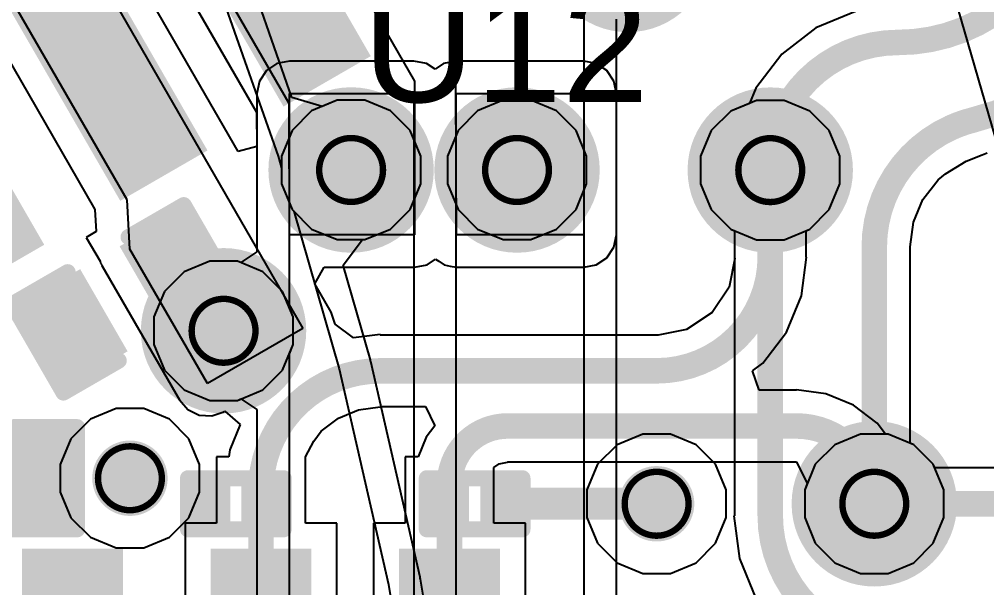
# Model space of a CAD drawing. Header units: inches. Extents: x -30 to 282, y -86 to 78.
# Drawn here: x 37.93 to 45.62, y -39.16 to -34.64 of the extents above; entities that cross this region are included whole.
import ezdxf

# ---------------------------------------------------------------- set-up
doc = ezdxf.new("R2010")
doc.units = ezdxf.units.IN
for name, color, linetype in [('Board Outline', 216, 'Continuous'), ('Bottom Layer', 5, 'Continuous'), ('Bottom Overlay', 54, 'Continuous'), ('Bottom Paste', 16, 'Continuous'), ('Bottom Solder', 6, 'Continuous'), ('Drill Drawing', 1, 'Continuous'), ('GND 01', 76, 'Continuous'), ('GND 02', 16, 'Continuous'), ('PWR', 156, 'Continuous'), ('SIG 01', 90, 'Continuous'), ('Top Layer', 1, 'Continuous'), ('Top Overlay', 2, 'Continuous'), ('Via Holes', 16, 'Continuous')]:
    doc.layers.add(name, color=color, linetype=linetype)
doc.styles.add('Arial', font='', dxfattribs={"height": 0.2})
doc.styles.get('Arial').set_extended_font_data('Arial')

# ---------------------------------------------------------------- blocks, each defined once
blk = doc.blocks.new('B6B_ZR_SM4_TF_LF__SN__B_33')
at = {"layer": 'Bottom Layer'}
for points in [[(0.4000627, 3.274948999999999), (1.1000613, 3.274948999999999), (1.1000613, -0.725043), (0.4000627, -0.725043)], [(1.8999327, 3.274948999999999), (2.5999313, 3.274948999999999), (2.5999313, -0.725043), (1.8999327, -0.725043)], [(3.400056699999999, 3.274948999999999), (4.100055299999999, 3.274948999999999), (4.100055299999999, -0.725043), (3.400056699999999, -0.725043)]]:
    blk.add_hatch(color=5, dxfattribs=at).paths.add_polyline_path(points)
at = {"layer": 'Bottom Paste'}
for points in [[(0.4000627, 3.274948999999999), (1.1000613, 3.274948999999999), (1.1000613, -0.725043), (0.4000627, -0.725043)], [(1.8999327, 3.274948999999999), (2.5999313, 3.274948999999999), (2.5999313, -0.725043), (1.8999327, -0.725043)], [(3.400056699999999, 3.274948999999999), (4.100055299999999, 3.274948999999999), (4.100055299999999, -0.725043), (3.400056699999999, -0.725043)]]:
    blk.add_hatch(color=16, dxfattribs=at).paths.add_polyline_path(points)
at = {"layer": 'Bottom Solder'}
for points in [[(0.3492627, 3.325749), (1.1508613, 3.325749), (1.1508613, -0.775843), (0.3492627, -0.775843)], [(1.8491327, 3.325749), (2.6507313, 3.325749), (2.6507313, -0.775843), (1.8491327, -0.775843)], [(3.3492567, 3.325749), (4.1508553, 3.325749), (4.1508553, -0.775843), (3.3492567, -0.775843)]]:
    blk.add_hatch(color=6, dxfattribs=at).paths.add_polyline_path(points)
blk = doc.blocks.new('B6B_ZR_SM4_TF_LF__SN__B_36')
at = {"layer": 'Bottom Layer'}
for points in [[(-2.5999313, 3.27494646), (-1.8999327, 3.27494646), (-1.8999327, -0.72504554), (-2.5999313, -0.72504554)], [(-1.1000613, 3.27494646), (-0.4000627, 3.27494646), (-0.4000627, -0.72504554), (-1.1000613, -0.72504554)], [(0.4000627, 3.274948999999999), (1.1000613, 3.274948999999999), (1.1000613, -0.725043), (0.4000627, -0.725043)]]:
    blk.add_hatch(color=5, dxfattribs=at).paths.add_polyline_path(points)
at = {"layer": 'Bottom Paste'}
for points in [[(-2.5999313, 3.27494646), (-1.8999327, 3.27494646), (-1.8999327, -0.72504554), (-2.5999313, -0.72504554)], [(-1.1000613, 3.27494646), (-0.4000627, 3.27494646), (-0.4000627, -0.72504554), (-1.1000613, -0.72504554)], [(0.4000627, 3.274948999999999), (1.1000613, 3.274948999999999), (1.1000613, -0.725043), (0.4000627, -0.725043)]]:
    blk.add_hatch(color=16, dxfattribs=at).paths.add_polyline_path(points)
at = {"layer": 'Bottom Solder'}
for points in [[(-2.6507313, 3.32574646), (-1.8491327, 3.32574646), (-1.8491327, -0.77584554), (-2.6507313, -0.77584554)], [(-1.1508613, 3.32574646), (-0.3492627, 3.32574646), (-0.3492627, -0.77584554), (-1.1508613, -0.77584554)], [(0.3492627, 3.325749), (1.1508613, 3.325749), (1.1508613, -0.775843), (0.3492627, -0.775843)]]:
    blk.add_hatch(color=6, dxfattribs=at).paths.add_polyline_path(points)
blk = doc.blocks.new('DSN0603_2_B_66')
at = {"layer": 'Bottom Layer'}
for points in [[(-0.29999686, 0.11999976), (-0.09999726, 0.11999976), (-0.09999726, -0.11999976), (-0.29999686, -0.11999976)], [(0.09999726, 0.11999976), (0.29999686, 0.11999976), (0.29999686, -0.11999976), (0.09999726, -0.11999976)]]:
    blk.add_hatch(color=5, dxfattribs=at).paths.add_polyline_path(points)
at = {"layer": 'Bottom Paste'}
for points in [[(-0.29999686, 0.11999976), (-0.09999726, 0.11999976), (-0.09999726, -0.11999976), (-0.29999686, -0.11999976)], [(0.09999726, 0.11999976), (0.29999686, 0.11999976), (0.29999686, -0.11999976), (0.09999726, -0.11999976)]]:
    blk.add_hatch(color=16, dxfattribs=at).paths.add_polyline_path(points)
at = {"layer": 'Bottom Solder'}
for points in [[(-0.35499802, 0.17500092), (-0.0449961, 0.17500092), (-0.0449961, -0.17500092), (-0.35499802, -0.17500092)], [(0.0449961, 0.17500092), (0.35499802, 0.17500092), (0.35499802, -0.17500092), (0.0449961, -0.17500092)]]:
    blk.add_hatch(color=6, dxfattribs=at).paths.add_polyline_path(points)
at = {"layer": 'Bottom Overlay', "const_width": 0.127}
for points in [[(-0.38099746, 0.2032), (-0.3809999999999999, -0.2032)], [(0.3809999999999999, 0.2032), (-0.38099746, 0.2032)], [(0.3809999999999999, 0.2032), (0.38099746, -0.2032)], [(0.38099746, -0.2032), (-0.3809999999999999, -0.2032)]]:
    blk.add_lwpolyline(points, dxfattribs=at)
at = {"layer": 'Bottom Overlay', "const_width": 0.0635}
for points in [[(-0.41274746, 0.2032, 1), (-0.34924746, 0.2032, 1)], [(-0.41274746, 0.2032, 1), (-0.34924746, 0.2032, 1)], [(0.34925, 0.2032, 1), (0.41275, 0.2032, 1)], [(0.34925, 0.2032, 1), (0.41275, 0.2032, 1)], [(-0.41275, -0.2032, 1), (-0.34925, -0.2032, 1)], [(-0.41275, -0.2032, 1), (-0.34925, -0.2032, 1)], [(0.34924746, -0.2032, 1), (0.41274746, -0.2032, 1)], [(0.34924746, -0.2032, 1), (0.41274746, -0.2032, 1)]]:
    blk.add_lwpolyline(points, format="xyb", close=True, dxfattribs=at)
blk = doc.blocks.new('DSN0603_2_B_67')
at = {"layer": 'Bottom Layer'}
for points in [[(-0.29999686, 0.11999976), (-0.09999726, 0.11999976), (-0.09999726, -0.11999976), (-0.29999686, -0.11999976)], [(0.09999726, 0.11999976), (0.29999686, 0.11999976), (0.29999686, -0.11999976), (0.09999726, -0.11999976)]]:
    blk.add_hatch(color=5, dxfattribs=at).paths.add_polyline_path(points)
at = {"layer": 'Bottom Paste'}
for points in [[(-0.29999686, 0.11999976), (-0.09999726, 0.11999976), (-0.09999726, -0.11999976), (-0.29999686, -0.11999976)], [(0.09999726, 0.11999976), (0.29999686, 0.11999976), (0.29999686, -0.11999976), (0.09999726, -0.11999976)]]:
    blk.add_hatch(color=16, dxfattribs=at).paths.add_polyline_path(points)
at = {"layer": 'Bottom Solder'}
for points in [[(-0.35499802, 0.17500092), (-0.0449961, 0.17500092), (-0.0449961, -0.17500092), (-0.35499802, -0.17500092)], [(0.0449961, 0.17500092), (0.35499802, 0.17500092), (0.35499802, -0.17500092), (0.0449961, -0.17500092)]]:
    blk.add_hatch(color=6, dxfattribs=at).paths.add_polyline_path(points)
at = {"layer": 'Bottom Overlay', "const_width": 0.127}
for points in [[(-0.3809999999999999, 0.20320254), (0.3809999999999999, 0.2032)], [(-0.3809999999999999, -0.2032), (-0.3809999999999999, 0.20320254)], [(0.3809999999999999, -0.20320254), (0.3809999999999999, 0.2032)], [(-0.3809999999999999, -0.2032), (0.3809999999999999, -0.20320254)]]:
    blk.add_lwpolyline(points, dxfattribs=at)
at = {"layer": 'Bottom Overlay', "const_width": 0.0635}
for points in [[(-0.41275, 0.20320254, 1), (-0.34925, 0.20320254, 1)], [(-0.41275, 0.20320254, 1), (-0.34925, 0.20320254, 1)], [(0.34925, 0.2032, 1), (0.41275, 0.2032, 1)], [(0.34925, 0.2032, 1), (0.41275, 0.2032, 1)], [(-0.41275, -0.2032, 1), (-0.34925, -0.2032, 1)], [(-0.41275, -0.2032, 1), (-0.34925, -0.2032, 1)], [(0.34925, -0.20320254, 1), (0.41275, -0.20320254, 1)], [(0.34925, -0.20320254, 1), (0.41275, -0.20320254, 1)]]:
    blk.add_lwpolyline(points, format="xyb", close=True, dxfattribs=at)
blk = doc.blocks.new('C___0402_B_131')
at = {"layer": 'Bottom Layer'}
for points in [[(-0.2412999999999994, 0.3174999999999996), (-0.2413000000000006, -0.3175000000000004), (-0.6985000000000006, -0.3174999999999996), (-0.6984999999999993, 0.3175000000000004)], [(0.6985000000000006, 0.3174999999999996), (0.6984999999999993, -0.3175000000000004), (0.2412999999999994, -0.3174999999999996), (0.2413000000000006, 0.3175000000000004)]]:
    blk.add_hatch(color=5, dxfattribs=at).paths.add_polyline_path(points)
at = {"layer": 'Bottom Paste'}
for points in [[(-0.2412999999999994, 0.3174999999999996), (-0.2413000000000006, -0.3175000000000004), (-0.6985000000000006, -0.3174999999999996), (-0.6984999999999993, 0.3175000000000004)], [(0.6985000000000006, 0.3174999999999996), (0.6984999999999993, -0.3175000000000004), (0.2412999999999994, -0.3174999999999996), (0.2413000000000006, 0.3175000000000004)]]:
    blk.add_hatch(color=16, dxfattribs=at).paths.add_polyline_path(points)
at = {"layer": 'Bottom Solder'}
for points in [[(-0.1813001199999993, 0.3774998799999994), (-0.1813001200000007, -0.3774998800000006), (-0.7584998800000007, -0.3774998799999994), (-0.7584998799999992, 0.3774998800000006)], [(0.7584998800000007, 0.3774998799999994), (0.7584998799999992, -0.3774998800000006), (0.1813001199999993, -0.3774998799999994), (0.1813001200000007, 0.3774998800000006)]]:
    blk.add_hatch(color=6, dxfattribs=at).paths.add_polyline_path(points)
at = {"layer": 'Bottom Overlay', "const_width": 0.127}
for points in [[(-0.2794, 0.40639746), (-0.7874, 0.40640254)], [(-0.7874, 0.40640254), (-0.7874, -0.4064)], [(0.7874, 0.4064), (0.2794, 0.40639746)], [(0.7874, 0.4064), (0.7874, -0.40640254)], [(-0.2794, -0.40639746), (-0.7874, -0.4064)], [(0.7874, -0.40640254), (0.2794, -0.40639746)]]:
    blk.add_lwpolyline(points, dxfattribs=at)
at = {"layer": 'Bottom Overlay', "const_width": 0.0635}
for points in [[(-0.8191499999999999, 0.40640254, 1), (-0.7556499999999999, 0.40640254, 1)], [(-0.8191499999999999, 0.40640254, 1), (-0.7556499999999999, 0.40640254, 1)], [(-0.31115, 0.40639746, 1), (-0.24765, 0.40639746, 1)], [(0.24765, 0.40639746, 1), (0.31115, 0.40639746, 1)], [(0.7556499999999999, 0.4064, 1), (0.8191499999999999, 0.4064, 1)], [(0.7556499999999999, 0.4064, 1), (0.8191499999999999, 0.4064, 1)], [(-0.8191499999999999, -0.4064, 1), (-0.7556499999999999, -0.4064, 1)], [(-0.8191499999999999, -0.4064, 1), (-0.7556499999999999, -0.4064, 1)], [(-0.31115, -0.40639746, 1), (-0.24765, -0.40639746, 1)], [(0.24765, -0.40639746, 1), (0.31115, -0.40639746, 1)], [(0.7556499999999999, -0.40640254, 1), (0.8191499999999999, -0.40640254, 1)], [(0.7556499999999999, -0.40640254, 1), (0.8191499999999999, -0.40640254, 1)]]:
    blk.add_lwpolyline(points, format="xyb", close=True, dxfattribs=at)
blk = doc.blocks.new('C___0402_B_134')
at = {"layer": 'Bottom Layer'}
for points in [[(-0.2412999999999999, 0.3175025399999999), (-0.2413000000000001, -0.31749746), (-0.6985, -0.31749746), (-0.6985, 0.3175025400000001)], [(0.6985, 0.31749746), (0.6985, -0.3175025400000001), (0.2412999999999999, -0.3175025399999999), (0.2413000000000001, 0.31749746)]]:
    blk.add_hatch(color=5, dxfattribs=at).paths.add_polyline_path(points)
at = {"layer": 'Bottom Paste'}
for points in [[(-0.2412999999999999, 0.3175025399999999), (-0.2413000000000001, -0.31749746), (-0.6985, -0.31749746), (-0.6985, 0.3175025400000001)], [(0.6985, 0.31749746), (0.6985, -0.3175025400000001), (0.2412999999999999, -0.3175025399999999), (0.2413000000000001, 0.31749746)]]:
    blk.add_hatch(color=16, dxfattribs=at).paths.add_polyline_path(points)
at = {"layer": 'Bottom Solder'}
for points in [[(-0.1813001199999999, 0.3775024199999999), (-0.1813001200000001, -0.3774973400000001), (-0.7584998799999999, -0.3774973399999999), (-0.7584998799999999, 0.3775024200000001)], [(0.7584998799999999, 0.3774973399999999), (0.7584998799999999, -0.3775024200000001), (0.1813001199999999, -0.3775024199999999), (0.1813001200000001, 0.3774973400000001)]]:
    blk.add_hatch(color=6, dxfattribs=at).paths.add_polyline_path(points)
at = {"layer": 'Bottom Overlay', "const_width": 0.127}
for points in [[(-0.7874, 0.4064), (-0.78740254, -0.4064)], [(-0.7874, 0.4064), (-0.2794, 0.4064)], [(0.2794, 0.4064), (0.78740254, 0.4064)], [(0.78740254, 0.4064), (0.7874, -0.4064)], [(-0.78740254, -0.4064), (-0.2794, -0.4064)], [(0.2794, -0.4064), (0.7874, -0.4064)]]:
    blk.add_lwpolyline(points, dxfattribs=at)
at = {"layer": 'Bottom Overlay', "const_width": 0.0635}
for points in [[(-0.8191499999999999, 0.4064, 1), (-0.7556499999999999, 0.4064, 1)], [(-0.8191499999999999, 0.4064, 1), (-0.7556499999999999, 0.4064, 1)], [(-0.31115, 0.4064, 1), (-0.24765, 0.4064, 1)], [(0.24765, 0.4064, 1), (0.31115, 0.4064, 1)], [(0.75565254, 0.4064, 1), (0.8191525399999998, 0.4064, 1)], [(0.75565254, 0.4064, 1), (0.8191525399999998, 0.4064, 1)], [(-0.8191525399999998, -0.4064, 1), (-0.75565254, -0.4064, 1)], [(-0.8191525399999998, -0.4064, 1), (-0.75565254, -0.4064, 1)], [(-0.31115, -0.4064, 1), (-0.24765, -0.4064, 1)], [(0.24765, -0.4064, 1), (0.31115, -0.4064, 1)], [(0.7556499999999999, -0.4064, 1), (0.8191499999999999, -0.4064, 1)], [(0.7556499999999999, -0.4064, 1), (0.8191499999999999, -0.4064, 1)]]:
    blk.add_lwpolyline(points, format="xyb", close=True, dxfattribs=at)

msp = doc.modelspace()

# ---------------------------------------------------------------- hatches: boundary and pattern name
at = {"layer": 'Bottom Layer'}
h = msp.add_hatch(color=5, dxfattribs=at)
edge = h.paths.add_edge_path()
edge.add_arc((40.56790718, -35.8335326), 0.2999994, 0, 360)
h = msp.add_hatch(color=5, dxfattribs=at)
edge = h.paths.add_edge_path()
edge.add_arc((41.8882195, -35.8335326), 0.2999994, 0, 360)
h = msp.add_hatch(color=5, dxfattribs=at)
edge = h.paths.add_edge_path()
edge.add_arc((43.9030237, -35.83457908), 0.2999994, 0, 360)
h = msp.add_hatch(color=5, dxfattribs=at)
edge = h.paths.add_edge_path()
edge.add_arc((39.55306542, -37.11249372), 0.2999994, 0, 360)
h = msp.add_hatch(color=5, dxfattribs=at)
edge = h.paths.add_edge_path()
edge.add_arc((38.80810628, -38.285039), 0.2999994, 0, 360)
h = msp.add_hatch(color=5, dxfattribs=at)
edge = h.paths.add_edge_path()
edge.add_arc((42.99882179999999, -38.48824154), 0.2999994, 0, 360)
h = msp.add_hatch(color=5, dxfattribs=at)
edge = h.paths.add_edge_path()
edge.add_arc((44.73086812, -38.48824154), 0.2999994, 0, 360)
at = {"layer": 'GND 01'}
h = msp.add_hatch(color=76, dxfattribs=at)
edge = h.paths.add_edge_path()
edge.add_arc((42.77022179999999, -34.07942892), 0.6579997, 0, 360)
h = msp.add_hatch(color=76, dxfattribs=at)
edge = h.paths.add_edge_path()
edge.add_arc((40.56790718, -35.8335326), 0.6579997, 0, 360)
h = msp.add_hatch(color=76, dxfattribs=at)
edge = h.paths.add_edge_path()
edge.add_arc((41.8882195, -35.8335326), 0.6579997, 0, 360)
h = msp.add_hatch(color=76, dxfattribs=at)
edge = h.paths.add_edge_path()
edge.add_arc((43.9030237, -35.83457908), 0.6579997, 0, 360)
h = msp.add_hatch(color=76, dxfattribs=at)
edge = h.paths.add_edge_path()
edge.add_arc((39.55306542, -37.11249372), 0.6579997, 0, 360)
h = msp.add_hatch(color=76, dxfattribs=at)
edge = h.paths.add_edge_path()
edge.add_arc((44.73086812, -38.48824154), 0.6579997, 0, 360)
at = {"layer": 'GND 02'}
h = msp.add_hatch(color=16, dxfattribs=at)
edge = h.paths.add_edge_path()
edge.add_arc((42.77022179999999, -34.07942892), 0.6579997, 0, 360)
h = msp.add_hatch(color=16, dxfattribs=at)
edge = h.paths.add_edge_path()
edge.add_arc((40.56790718, -35.8335326), 0.6579997, 0, 360)
h = msp.add_hatch(color=16, dxfattribs=at)
edge = h.paths.add_edge_path()
edge.add_arc((41.8882195, -35.8335326), 0.6579997, 0, 360)
h = msp.add_hatch(color=16, dxfattribs=at)
edge = h.paths.add_edge_path()
edge.add_arc((43.9030237, -35.83457908), 0.6579997, 0, 360)
h = msp.add_hatch(color=16, dxfattribs=at)
edge = h.paths.add_edge_path()
edge.add_arc((39.55306542, -37.11249372), 0.6579997, 0, 360)
h = msp.add_hatch(color=16, dxfattribs=at)
edge = h.paths.add_edge_path()
edge.add_arc((44.73086812, -38.48824154), 0.6579997, 0, 360)
at = {"layer": 'PWR'}
h = msp.add_hatch(color=156, dxfattribs=at)
edge = h.paths.add_edge_path()
edge.add_arc((40.56790718, -35.8335326), 0.2999994, 0, 360)
h = msp.add_hatch(color=156, dxfattribs=at)
edge = h.paths.add_edge_path()
edge.add_arc((41.8882195, -35.8335326), 0.2999994, 0, 360)
h = msp.add_hatch(color=156, dxfattribs=at)
edge = h.paths.add_edge_path()
edge.add_arc((43.9030237, -35.83457908), 0.2999994, 0, 360)
h = msp.add_hatch(color=156, dxfattribs=at)
edge = h.paths.add_edge_path()
edge.add_arc((39.55306542, -37.11249372), 0.2999994, 0, 360)
h = msp.add_hatch(color=156, dxfattribs=at)
edge = h.paths.add_edge_path()
edge.add_arc((38.80810628, -38.285039), 0.2999994, 0, 360)
h = msp.add_hatch(color=156, dxfattribs=at)
edge = h.paths.add_edge_path()
edge.add_arc((42.99882179999999, -38.48824154), 0.2999994, 0, 360)
h = msp.add_hatch(color=156, dxfattribs=at)
edge = h.paths.add_edge_path()
edge.add_arc((44.73086812, -38.48824154), 0.2999994, 0, 360)
at = {"layer": 'SIG 01'}
h = msp.add_hatch(color=90, dxfattribs=at)
edge = h.paths.add_edge_path()
edge.add_arc((40.56790718, -35.8335326), 0.2999994, 0, 360)
h = msp.add_hatch(color=90, dxfattribs=at)
edge = h.paths.add_edge_path()
edge.add_arc((41.8882195, -35.8335326), 0.2999994, 0, 360)
h = msp.add_hatch(color=90, dxfattribs=at)
edge = h.paths.add_edge_path()
edge.add_arc((43.9030237, -35.83457908), 0.2999994, 0, 360)
h = msp.add_hatch(color=90, dxfattribs=at)
edge = h.paths.add_edge_path()
edge.add_arc((39.55306542, -37.11249372), 0.2999994, 0, 360)
h = msp.add_hatch(color=90, dxfattribs=at)
edge = h.paths.add_edge_path()
edge.add_arc((38.80810628, -38.285039), 0.2999994, 0, 360)
h = msp.add_hatch(color=90, dxfattribs=at)
edge = h.paths.add_edge_path()
edge.add_arc((42.99882179999999, -38.48824154), 0.2999994, 0, 360)
h = msp.add_hatch(color=90, dxfattribs=at)
edge = h.paths.add_edge_path()
edge.add_arc((44.73086812, -38.48824154), 0.2999994, 0, 360)
at = {"layer": 'Top Layer'}
h = msp.add_hatch(color=1, dxfattribs=at)
edge = h.paths.add_edge_path()
edge.add_arc((40.56790718, -35.8335326), 0.2999994, 0, 360)
h = msp.add_hatch(color=1, dxfattribs=at)
edge = h.paths.add_edge_path()
edge.add_arc((41.8882195, -35.8335326), 0.2999994, 0, 360)
h = msp.add_hatch(color=1, dxfattribs=at)
edge = h.paths.add_edge_path()
edge.add_arc((43.9030237, -35.83457908), 0.2999994, 0, 360)
h = msp.add_hatch(color=1, dxfattribs=at)
edge = h.paths.add_edge_path()
edge.add_arc((39.55306542, -37.11249372), 0.2999994, 0, 360)
h = msp.add_hatch(color=1, dxfattribs=at)
edge = h.paths.add_edge_path()
edge.add_arc((38.80810628, -38.285039), 0.2999994, 0, 360)
h = msp.add_hatch(color=1, dxfattribs=at)
edge = h.paths.add_edge_path()
edge.add_arc((42.99882179999999, -38.48824154), 0.2999994, 0, 360)
h = msp.add_hatch(color=1, dxfattribs=at)
edge = h.paths.add_edge_path()
edge.add_arc((44.73086812, -38.48824154), 0.2999994, 0, 360)
at = {"layer": 'Via Holes'}
h = msp.add_hatch(color=7, dxfattribs=at)
edge = h.paths.add_edge_path()
edge.add_arc((40.56790718, -35.8335326), 0.1499997, 0, 360)
h = msp.add_hatch(color=7, dxfattribs=at)
edge = h.paths.add_edge_path()
edge.add_arc((41.8882195, -35.8335326), 0.1499997, 0, 360)
h = msp.add_hatch(color=7, dxfattribs=at)
edge = h.paths.add_edge_path()
edge.add_arc((43.9030237, -35.83457908), 0.1499997, 0, 360)
h = msp.add_hatch(color=7, dxfattribs=at)
edge = h.paths.add_edge_path()
edge.add_arc((39.55306542, -37.11249372), 0.1499997, 0, 360)
h = msp.add_hatch(color=7, dxfattribs=at)
edge = h.paths.add_edge_path()
edge.add_arc((38.80810628, -38.285039), 0.1499997, 0, 360)
h = msp.add_hatch(color=7, dxfattribs=at)
edge = h.paths.add_edge_path()
edge.add_arc((42.99882179999999, -38.48824154), 0.1499997, 0, 360)
h = msp.add_hatch(color=7, dxfattribs=at)
edge = h.paths.add_edge_path()
edge.add_arc((44.73086812, -38.48824154), 0.1499997, 0, 360)

# ---------------------------------------------------------------- linework, layer by layer
at = {"layer": 'Board Outline', "const_width": 0.254}
msp.add_lwpolyline([(37.49466466, -16.44645174, -2.5025245443781), (-17.29285086, -16.44645174)], format="xyb", dxfattribs=at)
at = {"layer": 'Bottom Layer'}
for p, q in [((38.87493113999999, -31.31854544), (41.07326558, -35.12617562)), ((40.07460108, -35.30447599999999), (38.04873517999999, -31.79554982)), ((37.82445572, -31.92503648), (39.81591732, -35.37437426)), ((39.66993844, -35.68535662), (37.58030584, -32.06599886)), ((37.35602638, -32.19548552), (40.18464912, -37.09481786)), ((38.78503546, -36.07060096), (36.74980966, -32.54548482)), ((36.54579432, -32.7100692), (38.53010836, -36.14700162)), ((45.26694528, -34.1017733), (45.80051292, -35.95097966)), ((42.41946812, -34.5121484), (42.41946812, -36.3483398)), ((41.40637896, -36.3483398), (41.39899518, -34.59813248)), ((42.67844398, -36.3483398), (42.67844398, -34.63342832)), ((41.07326558, -35.12617562), (41.07326558, -36.3483398)), ((40.0790029, -36.3483398), (40.07460108, -35.30447599999999)), ((43.7928258, -35.28057968), (43.58920924, -35.36492038)), ((44.01322159999999, -35.28057968), (43.7928258, -35.28057968)), ((44.21683816, -35.36492038), (44.01322159999999, -35.28057968)), ((39.81591732, -35.37437426), (39.81706286, -35.64560307999999)), ((43.58920924, -35.36492038), (43.43336499999999, -35.52076461999999)), ((44.3726824, -35.52076461999999), (44.21683816, -35.36492038)), ((43.43336499999999, -35.52076461999999), (43.3490243, -35.72438117999999)), ((44.4570231, -35.72438117999999), (44.3726824, -35.52076461999999)), ((39.81706286, -35.64560307999999), (39.66993844, -35.68535662)), ((43.3490243, -35.72438117999999), (43.3490243, -35.94477698)), ((44.4570231, -35.94477698), (44.4570231, -35.72438117999999)), ((43.3490243, -35.94477698), (43.43336499999999, -36.14839354)), ((44.3726824, -36.14839354), (44.4570231, -35.94477698)), ((38.80810628, -36.46264234), (38.78503546, -36.07060096)), ((38.53010836, -36.14700162), (38.54051474, -36.32383896)), ((43.43336499999999, -36.14839354), (43.58920924, -36.30423777999999)), ((44.21683816, -36.30423777999999), (44.3726824, -36.14839354)), ((38.54051474, -36.32383896), (38.46113466, -36.36966818)), ((43.58920924, -36.30423777999999), (43.61814999999999, -36.31622658)), ((43.61814999999999, -36.31622658), (43.61814999999999, -36.52674686)), ((44.1878974, -36.31622658), (44.21683816, -36.30423777999999)), ((44.1878974, -36.52674686), (44.1878974, -36.31622658)), ((38.46113466, -36.36966818), (38.57098458, -36.5599345)), ((41.07326558, -36.3483398), (40.0790029, -36.3483398)), ((42.41946812, -36.3483398), (41.40637896, -36.3483398)), ((42.65873104, -36.44744552), (42.67844398, -36.3483398)), ((39.42597906, -37.53283578), (38.80810628, -36.46264234)), ((42.60259196, -36.53146364), (42.65873104, -36.44744552)), ((41.1723713, -36.58760272), (41.23970416, -36.5426117)), ((41.23970416, -36.5426117), (41.26579758, -36.55988877999999)), ((42.51857384, -36.58760272), (42.60259196, -36.53146364)), ((43.62053252, -36.5387255), (43.57540942, -36.76557798)), ((43.61814999999999, -36.52674686), (43.62053252, -36.5387255)), ((44.15195893999999, -36.83573024), (44.19263703999999, -36.52674686)), ((44.19263703999999, -36.52674686), (44.1878974, -36.52674686)), ((38.57098458, -36.5599345), (38.57507906, -36.5756317)), ((38.57507906, -36.5756317), (38.58078644, -36.58317296)), ((38.58078644, -36.58317296), (38.58382682, -36.592129)), ((38.58382682, -36.592129), (39.2016996, -37.66232244)), ((40.27842846, -36.73929914), (40.354631, -36.60731566)), ((40.354631, -36.60731566), (41.07326558, -36.60731566)), ((41.07326558, -36.60731566), (41.1723713, -36.58760272)), ((41.26579758, -36.55988877999999), (41.30727324, -36.58760272)), ((41.30727324, -36.58760272), (41.30781933999999, -36.58771194)), ((41.30781933999999, -36.58771194), (41.30828416, -36.58801928)), ((41.30828416, -36.58801928), (41.35738744, -36.59756968)), ((41.35738744, -36.59756968), (41.40637896, -36.60731566)), ((41.40637896, -36.60731566), (42.41946812, -36.60731566)), ((42.41946812, -36.60731566), (42.51857384, -36.58760272)), ((40.40892858, -36.96533119999999), (40.27842846, -36.73929914)), ((43.57540942, -36.76557798), (43.4401214, -36.96804646)), ((44.03269578, -37.12365448), (44.15195893999999, -36.83573024)), ((40.4414101, -37.061013), (40.40892858, -36.96533119999999)), ((43.4401214, -36.96804646), (43.23765292, -37.10333448)), ((40.18464912, -37.09481786), (39.42597906, -37.53283578)), ((40.5870664, -37.16889188), (40.4414101, -37.061013)), ((40.7993469, -37.14094426), (40.5870664, -37.16889188)), ((40.7993469, -37.14607506), (40.7993469, -37.14094426)), ((42.99882179999999, -37.14607506), (40.7993469, -37.14607506)), ((43.01080044, -37.14845758), (42.99882179999999, -37.14607506)), ((43.23765292, -37.10333448), (43.01080044, -37.14845758)), ((43.84297555999999, -37.37090062), (44.03269578, -37.12365448)), ((43.76304938, -37.43223146), (43.84297555999999, -37.37090062)), ((43.8147841, -37.58463146), (43.76304938, -37.43223146)), ((44.11213174, -37.58463146), (43.8147841, -37.58463146)), ((44.34659152, -37.6132217), (44.11213174, -37.58235562)), ((44.11213174, -37.58235562), (44.11213174, -37.58463146)), ((44.5650747, -37.7037219), (44.34659152, -37.6132217)), ((39.2016996, -37.66232244), (39.2683238, -37.73829384)), ((44.75268926, -37.84768402), (44.5650747, -37.7037219)), ((39.2683238, -37.73829384), (39.358951, -37.78298768)), ((39.358951, -37.78298768), (39.45978138, -37.78959675999999)), ((39.45978138, -37.78959675999999), (39.55546826, -37.75711524)), ((39.55546826, -37.75711524), (39.56457162, -37.75185998)), ((39.56457162, -37.75185998), (39.68557467999999, -37.85797609999999)), ((40.46778037999999, -37.80621598), (40.62771656, -37.73997024)), ((40.62771656, -37.73997024), (40.7993469, -37.7173744)), ((40.7993469, -37.7173744), (40.7993469, -37.71582246)), ((40.7993469, -37.71582246), (41.15884326, -37.71582246)), ((41.15884326, -37.71582246), (41.23399932, -37.86822246)), ((39.68557467999999, -37.85797609999999), (39.60202392, -38.05968258)), ((40.33044258, -37.91160058), (40.46778037999999, -37.80621598)), ((44.81910772, -37.93424214), (44.75268926, -37.84768402)), ((40.27088973999999, -37.98921282), (40.33044258, -37.91160058)), ((41.23399932, -37.86822246), (41.16533804, -37.95770412)), ((44.84106601999999, -37.93424214), (44.81910772, -37.93424214)), ((45.04468257999999, -38.01858284), (44.84106601999999, -37.93424214)), ((40.20479894, -38.11424178), (40.27088973999999, -37.98921282)), ((41.16533804, -37.95770412), (41.10049692, -38.11424178)), ((45.20052682, -38.17442708), (45.04468257999999, -38.01858284)), ((39.60202392, -38.05968258), (39.59484079999999, -38.11423924)), ((39.59484079999999, -38.11423924), (39.49679934, -38.11423924)), ((39.49679934, -38.11423924), (39.49679934, -38.64147212)), ((40.20479894, -38.64147212), (40.20479894, -38.11424178)), ((41.10049692, -38.11424178), (40.99692334, -38.11424178)), ((40.99692334, -38.11424178), (40.99692334, -38.64147212)), ((41.70492294, -38.19942068), (41.74674912, -38.17147306)), ((41.74674912, -38.17147306), (41.81311677999999, -38.15827268)), ((41.81311677999999, -38.15827268), (41.81311677999999, -38.15437885999999)), ((41.81311677999999, -38.15437885999999), (43.96840584, -38.15437885999999)), ((43.96840584, -38.15437885999999), (44.11213174, -38.1552069)), ((44.11213174, -38.1552069), (44.1977526, -38.32762464)), ((45.28486752, -38.37804364), (45.20052682, -38.17442708)), ((41.70492294, -38.64147212), (41.70492294, -38.19942068)), ((44.1977526, -38.32762464), (44.17686872, -38.37804364)), ((44.17686872, -38.37804364), (44.17686872, -38.59843944)), ((45.28486752, -38.59843944), (45.28486752, -38.37804364)), ((44.17686872, -38.59843944), (44.26120941999999, -38.802056)), ((45.20052682, -38.802056), (45.28486752, -38.59843944)), ((39.49679934, -38.64147212), (39.24679984, -38.64147212)), ((39.24679984, -38.64147212), (39.24679984, -43.14946412)), ((40.45479844, -38.64147212), (40.20479894, -38.64147212)), ((40.45479844, -43.14946412), (40.45479844, -38.64147212)), ((40.99692334, -38.64147212), (40.74692383999999, -38.64147212)), ((40.74692383999999, -38.64147212), (40.74692383999999, -43.14946412)), ((41.95492244, -38.64147212), (41.70492294, -38.64147212)), ((41.95492244, -43.14946412), (41.95492244, -38.64147212)), ((44.26120941999999, -38.802056), (44.41705366, -38.95790024)), ((45.04468257999999, -38.95790024), (45.20052682, -38.802056)), ((44.41705366, -38.95790024), (44.62067022, -39.04224094)), ((44.84106601999999, -39.04224094), (45.04468257999999, -38.95790024)), ((44.62067022, -39.04224094), (44.84106601999999, -39.04224094))]:
    msp.add_line(p, q, dxfattribs=at)
for points, const_width in [([(43.9030237, -36.52674686), (43.9030237, -35.83457908)], 0.2032), ([(40.7993469, -37.43094876), (42.99882179999999, -37.43094876)], 0.2032), ([(41.81311677999999, -37.86950516), (44.11213174, -37.86950516)], 0.2032), ([(41.35092314, -38.48824154), (41.35092314, -38.3316988)], 0.2032), ([(39.85079914, -40.89546812), (39.85079914, -38.488239)], 0.2032), ([(41.35092314, -40.89546812), (41.35092314, -38.48824154)], 0.2032), ([(41.75091725999999, -38.48824154), (42.99882179999999, -38.48824154)], 0.254)]:
    msp.add_lwpolyline(points, dxfattribs=dict(at, const_width=const_width))
for points, const_width in [([(43.8522237, -35.83457908, 1), (43.95382369999999, -35.83457908, 1)], 0.1016), ([(43.8522237, -36.52674686, 1), (43.95382369999999, -36.52674686, 1)], 0.1016), ([(43.8522237, -36.52674686, 1), (43.95382369999999, -36.52674686, 1)], 0.1016), ([(40.74854689999999, -37.43094876, 1), (40.8501469, -37.43094876, 1)], 0.1016), ([(40.74854689999999, -37.43094876, 1), (40.8501469, -37.43094876, 1)], 0.1016), ([(42.94802179999999, -37.43094876, 1), (43.0496218, -37.43094876, 1)], 0.1016), ([(42.94802179999999, -37.43094876, 1), (43.0496218, -37.43094876, 1)], 0.1016), ([(41.76231678, -37.86950516, 1), (41.86391678, -37.86950516, 1)], 0.1016), ([(41.76231678, -37.86950516, 1), (41.86391678, -37.86950516, 1)], 0.1016), ([(44.06133173999999, -37.86950516, 1), (44.16293174, -37.86950516, 1)], 0.1016), ([(44.06133173999999, -37.86950516, 1), (44.16293174, -37.86950516, 1)], 0.1016), ([(41.30012314, -38.3316988, 1), (41.40172313999999, -38.3316988, 1)], 0.1016), ([(41.30012314, -38.3316988, 1), (41.40172313999999, -38.3316988, 1)], 0.1016), ([(39.79999914, -38.488239, 1), (39.90159914, -38.488239, 1)], 0.1016), ([(39.80505628, -38.48767004, 1), (39.90665628, -38.48767004, 1)], 0.1016), ([(41.30012314, -38.48824154, 1), (41.40172313999999, -38.48824154, 1)], 0.1016), ([(41.30012314, -38.48824154, 1), (41.40172313999999, -38.48824154, 1)], 0.1016), ([(41.68741726, -38.48824154, 1), (41.81441725999999, -38.48824154, 1)], 0.127), ([(42.9353218, -38.48824154, 1), (43.0623218, -38.48824154, 1)], 0.127), ([(44.68006811999999, -38.488239, 1), (44.78166811999999, -38.488239, 1)], 0.1016)]:
    msp.add_lwpolyline(points, format="xyb", close=True, dxfattribs=dict(at, const_width=const_width))
at = {"layer": 'Bottom Layer', "const_width": 0.2032}
for points in [[(43.9030237, -36.52674686, -0.4142135623730951), (42.99882179999999, -37.43094876)], [(39.85585628, -38.48767004, -0.4477410867414429), (40.7993469, -37.43094876)], [(41.35092314, -38.3316988, -0.4142135623730951), (41.81311677999999, -37.86950516)], [(44.11213174, -37.86950516, -0.414212197025104), (44.73086812, -38.488239)]]:
    msp.add_lwpolyline(points, format="xyb", dxfattribs=at)
at = {"layer": 'Drill Drawing'}
for points, const_width in [([(40.82190718, -35.8335326, 1), (40.31390718, -35.8335326, 1)], 0.0508), ([(42.1422195, -35.8335326, 1), (41.63421949999999, -35.8335326, 1)], 0.0508), ([(44.1570237, -35.83457908, 1), (43.64902369999999, -35.83457908, 1)], 0.0508), ([(40.30120718, -35.8335326, 1), (40.32660718, -35.8335326, 1)], 0.0254), ([(40.80920718, -35.8335326, 1), (40.83460718, -35.8335326, 1)], 0.0254), ([(41.6215195, -35.8335326, 1), (41.6469195, -35.8335326, 1)], 0.0254), ([(42.1295195, -35.8335326, 1), (42.1549195, -35.8335326, 1)], 0.0254), ([(43.6363237, -35.83457908, 1), (43.6617237, -35.83457908, 1)], 0.0254), ([(44.1443237, -35.83457908, 1), (44.1697237, -35.83457908, 1)], 0.0254), ([(39.80706541999999, -37.11249372, 1), (39.29906542, -37.11249372, 1)], 0.0508), ([(39.28636542, -37.11249372, 1), (39.31176541999999, -37.11249372, 1)], 0.0254), ([(39.79436542, -37.11249372, 1), (39.81976542, -37.11249372, 1)], 0.0254), ([(39.06210627999999, -38.285039, 1), (38.55410628, -38.285039, 1)], 0.0508), ([(43.25282179999999, -38.48824154, 1), (42.7448218, -38.48824154, 1)], 0.0508), ([(44.98486811999999, -38.48824154, 1), (44.47686812, -38.48824154, 1)], 0.0508), ([(38.54140628, -38.285039, 1), (38.56680627999999, -38.285039, 1)], 0.0254), ([(39.04940628, -38.285039, 1), (39.07480628, -38.285039, 1)], 0.0254), ([(42.73212179999999, -38.48824154, 1), (42.7575218, -38.48824154, 1)], 0.0254), ([(43.2401218, -38.48824154, 1), (43.2655218, -38.48824154, 1)], 0.0254), ([(44.46416812, -38.48824154, 1), (44.48956812, -38.48824154, 1)], 0.0254), ([(44.97216812, -38.48824154, 1), (44.99756812, -38.48824154, 1)], 0.0254)]:
    msp.add_lwpolyline(points, format="xyb", close=True, dxfattribs=dict(at, const_width=const_width))
at = {"layer": 'PWR'}
for p, q in [((40.09670162, -35.25576896), (39.64972766, -33.97839788)), ((39.40528568, -34.06393238), (39.98639196, -35.72464025999999)), ((40.33769427999999, -35.32924608), (40.09670162, -35.25576896)), ((40.45770928, -35.2795332), (40.33769427999999, -35.32924608)), ((40.67810508, -35.2795332), (40.45770928, -35.2795332)), ((40.88172164, -35.36387389999999), (40.67810508, -35.2795332)), ((41.7780216, -35.2795332), (41.57440503999999, -35.36387389999999)), ((41.99841739999999, -35.2795332), (41.7780216, -35.2795332)), ((42.20203396, -35.36387389999999), (41.99841739999999, -35.2795332)), ((43.7928258, -35.28057968), (43.58920924, -35.36492038)), ((44.01322159999999, -35.28057968), (43.7928258, -35.28057968)), ((44.21683816, -35.36492038), (44.01322159999999, -35.28057968)), ((41.03756588, -35.51971814), (40.88172164, -35.36387389999999)), ((41.57440503999999, -35.36387389999999), (41.41856079999999, -35.51971814)), ((42.35787819999999, -35.51971814), (42.20203396, -35.36387389999999)), ((43.58920924, -35.36492038), (43.43336499999999, -35.52076461999999)), ((44.3726824, -35.52076461999999), (44.21683816, -35.36492038)), ((41.12190658, -35.7233347), (41.03756588, -35.51971814)), ((41.41856079999999, -35.51971814), (41.3342201, -35.7233347)), ((42.4422189, -35.7233347), (42.35787819999999, -35.51971814)), ((43.43336499999999, -35.52076461999999), (43.3490243, -35.72438117999999)), ((44.4570231, -35.72438117999999), (44.3726824, -35.52076461999999)), ((39.98639196, -35.72464025999999), (40.01390778, -35.82014934)), ((41.12190658, -35.94373049999999), (41.12190658, -35.7233347)), ((41.3342201, -35.7233347), (41.3342201, -35.94373049999999)), ((42.4422189, -35.94373049999999), (42.4422189, -35.7233347)), ((43.3490243, -35.72438117999999), (43.3490243, -35.94477698)), ((44.4570231, -35.94477698), (44.4570231, -35.72438117999999)), ((40.01390778, -35.82014934), (40.01390778, -35.94373049999999)), ((40.01390778, -35.94373049999999), (40.09824848, -36.14734706)), ((41.03756588, -36.14734706), (41.12190658, -35.94373049999999)), ((41.3342201, -35.94373049999999), (41.41856079999999, -36.14734706)), ((42.35787819999999, -36.14734706), (42.4422189, -35.94373049999999)), ((43.3490243, -35.94477698), (43.43336499999999, -36.14839354)), ((44.3726824, -36.14839354), (44.4570231, -35.94477698)), ((40.09824848, -36.14734706), (40.112188, -36.16128658)), ((40.112188, -36.16128658), (40.47346998, -37.4153176)), ((40.88172164, -36.30319129999999), (41.03756588, -36.14734706)), ((41.41856079999999, -36.14734706), (41.57440503999999, -36.30319129999999)), ((42.20203396, -36.30319129999999), (42.35787819999999, -36.14734706)), ((43.43336499999999, -36.14839354), (43.58920924, -36.30423777999999)), ((44.21683816, -36.30423777999999), (44.3726824, -36.14839354)), ((40.67810508, -36.387532), (40.88172164, -36.30319129999999)), ((41.57440503999999, -36.30319129999999), (41.7780216, -36.387532)), ((41.99841739999999, -36.387532), (42.20203396, -36.30319129999999)), ((43.58920924, -36.30423777999999), (43.7928258, -36.38857848)), ((44.01322159999999, -36.38857848), (44.21683816, -36.30423777999999)), ((40.5054181, -36.59073454), (40.65834388, -36.387532)), ((40.65834388, -36.387532), (40.67810508, -36.387532)), ((41.7780216, -36.387532), (41.99841739999999, -36.387532)), ((43.7928258, -36.38857848), (44.01322159999999, -36.38857848)), ((40.72232394, -37.34362356), (40.5054181, -36.59073454)), ((40.72294369999999, -37.35096162), (40.72232394, -37.34362356)), ((40.7259536, -37.35769008), (40.72294369999999, -37.35096162)), ((41.11746412, -39.07302066), (40.7259536, -37.35769008)), ((40.47346998, -37.4153176), (40.8649805, -39.13064817999999)), ((38.69790837999999, -37.7310396), (38.49429181999999, -37.8153803)), ((38.91830418, -37.7310396), (38.69790837999999, -37.7310396)), ((39.12192074, -37.8153803), (38.91830418, -37.7310396)), ((38.49429181999999, -37.8153803), (38.33844758, -37.97122453999999)), ((39.27776497999999, -37.97122453999999), (39.12192074, -37.8153803)), ((42.8886239, -37.93424214), (42.68500734, -38.01858284)), ((43.1090197, -37.93424214), (42.8886239, -37.93424214)), ((43.31263626, -38.01858284), (43.1090197, -37.93424214)), ((44.62067022, -37.93424214), (44.41705366, -38.01858284)), ((44.84106601999999, -37.93424214), (44.62067022, -37.93424214)), ((45.04468257999999, -38.01858284), (44.84106601999999, -37.93424214)), ((38.33844758, -37.97122453999999), (38.25410687999999, -38.17484109999999)), ((39.36210568, -38.17484109999999), (39.27776497999999, -37.97122453999999)), ((42.68500734, -38.01858284), (42.5291631, -38.17442708)), ((43.4684805, -38.17442708), (43.31263626, -38.01858284)), ((44.41705366, -38.01858284), (44.26120941999999, -38.17442708)), ((45.20052682, -38.17442708), (45.04468257999999, -38.01858284)), ((38.25410687999999, -38.17484109999999), (38.25410687999999, -38.3952369)), ((39.36210568, -38.3952369), (39.36210568, -38.17484109999999)), ((42.5291631, -38.17442708), (42.4448224, -38.37804364)), ((43.5528212, -38.37804364), (43.4684805, -38.17442708)), ((44.26120941999999, -38.17442708), (44.17686872, -38.37804364)), ((45.28486752, -38.37804364), (45.20052682, -38.17442708)), ((38.25410687999999, -38.3952369), (38.33844758, -38.59885346)), ((39.27776497999999, -38.59885346), (39.36210568, -38.3952369)), ((42.4448224, -38.37804364), (42.4448224, -38.59843944)), ((43.5528212, -38.59843944), (43.5528212, -38.37804364)), ((44.17686872, -38.37804364), (44.17686872, -38.59843944)), ((45.28486752, -38.59843944), (45.28486752, -38.37804364)), ((38.33844758, -38.59885346), (38.49429181999999, -38.75469769999999)), ((39.12192074, -38.75469769999999), (39.27776497999999, -38.59885346)), ((42.4448224, -38.59843944), (42.5291631, -38.802056)), ((43.4684805, -38.802056), (43.5528212, -38.59843944)), ((44.17686872, -38.59843944), (44.26120941999999, -38.802056)), ((45.20052682, -38.802056), (45.28486752, -38.59843944)), ((38.49429181999999, -38.75469769999999), (38.69790837999999, -38.8390384)), ((38.91830418, -38.8390384), (39.12192074, -38.75469769999999)), ((38.69790837999999, -38.8390384), (38.91830418, -38.8390384)), ((42.5291631, -38.802056), (42.68500734, -38.95790024)), ((43.31263626, -38.95790024), (43.4684805, -38.802056)), ((44.26120941999999, -38.802056), (44.41705366, -38.95790024)), ((45.04468257999999, -38.95790024), (45.20052682, -38.802056)), ((42.68500734, -38.95790024), (42.8886239, -39.04224094)), ((43.1090197, -39.04224094), (43.31263626, -38.95790024)), ((44.41705366, -38.95790024), (44.62067022, -39.04224094)), ((44.84106601999999, -39.04224094), (45.04468257999999, -38.95790024)), ((41.11766985999999, -39.0803892), (41.11746412, -39.07302066)), ((41.12029622, -39.08726752), (41.11766985999999, -39.0803892)), ((41.41501495999999, -40.82184875999999), (41.12029622, -39.08726752)), ((42.8886239, -39.04224094), (43.1090197, -39.04224094)), ((44.62067022, -39.04224094), (44.84106601999999, -39.04224094)), ((40.8649805, -39.13064817999999), (41.15969923999999, -40.86522942))]:
    msp.add_line(p, q, dxfattribs=at)
at = {"layer": 'SIG 01'}
for p, q in [((44.58023342, -34.57334208), (44.2653166, -34.70378632)), ((44.2653166, -34.70378632), (43.99489042, -34.91128908)), ((43.99489042, -34.91128908), (43.78738766, -35.18171526)), ((43.78738766, -35.18171526), (43.73682896, -35.30377496)), ((40.45770928, -35.2795332), (40.25409272, -35.36387389999999)), ((40.67810508, -35.2795332), (40.45770928, -35.2795332)), ((40.88172164, -35.36387389999999), (40.67810508, -35.2795332)), ((41.7780216, -35.2795332), (41.57440503999999, -35.36387389999999)), ((41.99841739999999, -35.2795332), (41.7780216, -35.2795332)), ((42.20203396, -35.36387389999999), (41.99841739999999, -35.2795332)), ((43.73682896, -35.30377496), (43.58920924, -35.36492038)), ((40.25409272, -35.36387389999999), (40.09824848, -35.51971814)), ((41.03756588, -35.51971814), (40.88172164, -35.36387389999999)), ((41.57440503999999, -35.36387389999999), (41.41856079999999, -35.51971814)), ((42.35787819999999, -35.51971814), (42.20203396, -35.36387389999999)), ((43.58920924, -35.36492038), (43.43336499999999, -35.52076461999999)), ((40.09824848, -35.51971814), (40.01390778, -35.7233347)), ((41.12190658, -35.7233347), (41.03756588, -35.51971814)), ((41.41856079999999, -35.51971814), (41.3342201, -35.7233347)), ((42.4422189, -35.7233347), (42.35787819999999, -35.51971814)), ((43.43336499999999, -35.52076461999999), (43.3490243, -35.72438117999999)), ((45.5886185, -35.714178), (45.62851428, -35.6982776)), ((40.01390778, -35.7233347), (40.01390778, -35.94373049999999)), ((41.12190658, -35.94373049999999), (41.12190658, -35.7233347)), ((41.3342201, -35.7233347), (41.3342201, -35.94373049999999)), ((42.4422189, -35.94373049999999), (42.4422189, -35.7233347)), ((43.3490243, -35.72438117999999), (43.3490243, -35.94477698)), ((45.2975091, -35.86484318), (45.46263449999999, -35.76225766)), ((45.46263449999999, -35.76225766), (45.5886185, -35.714178)), ((45.23785974, -35.91061398), (45.2975091, -35.86484318)), ((45.11775583999999, -36.06713893999999), (45.23785974, -35.91061398)), ((40.01390778, -35.94373049999999), (40.09824848, -36.14734706)), ((41.03756588, -36.14734706), (41.12190658, -35.94373049999999)), ((41.3342201, -35.94373049999999), (41.41856079999999, -36.14734706)), ((42.35787819999999, -36.14734706), (42.4422189, -35.94373049999999)), ((43.3490243, -35.94477698), (43.43336499999999, -36.14839354)), ((45.04225434, -36.24941442), (45.11775583999999, -36.06713893999999)), ((40.09824848, -36.14734706), (40.25409272, -36.30319129999999)), ((40.88172164, -36.30319129999999), (41.03756588, -36.14734706)), ((41.41856079999999, -36.14734706), (41.57440503999999, -36.30319129999999)), ((42.20203396, -36.30319129999999), (42.35787819999999, -36.14734706)), ((43.43336499999999, -36.14839354), (43.58920924, -36.30423777999999)), ((45.01650128, -36.44502236), (45.04225434, -36.24941442)), ((40.25409272, -36.30319129999999), (40.45770928, -36.387532)), ((40.67810508, -36.387532), (40.88172164, -36.30319129999999)), ((41.57440503999999, -36.30319129999999), (41.7780216, -36.387532)), ((41.99841739999999, -36.387532), (42.20203396, -36.30319129999999)), ((43.58920924, -36.30423777999999), (43.61814999999999, -36.31622658)), ((43.61814999999999, -36.31622658), (43.61814999999999, -38.58348899999999)), ((40.45770928, -36.387532), (40.67810508, -36.387532)), ((41.7780216, -36.387532), (41.99841739999999, -36.387532)), ((45.01574182, -38.00659404), (45.01574182, -36.44502236)), ((45.01574182, -36.44502236), (45.01650128, -36.44502236)), ((39.44286751999999, -36.55849431999999), (39.23925095999999, -36.64283502)), ((39.66326332, -36.55849431999999), (39.44286751999999, -36.55849431999999)), ((39.86687988, -36.64283502), (39.66326332, -36.55849431999999)), ((39.23925095999999, -36.64283502), (39.08340672, -36.79867926)), ((40.02272411999999, -36.79867926), (39.86687988, -36.64283502)), ((39.08340672, -36.79867926), (38.99906601999999, -37.00229581999999)), ((40.10706482, -37.00229581999999), (40.02272411999999, -36.79867926)), ((38.99906601999999, -37.00229581999999), (38.99906601999999, -37.22269162)), ((40.10706482, -37.22269162), (40.10706482, -37.00229581999999)), ((38.99906601999999, -37.22269162), (39.08340672, -37.42630818)), ((40.02272411999999, -37.42630818), (40.10706482, -37.22269162)), ((39.08340672, -37.42630818), (39.23925095999999, -37.58215242)), ((39.86687988, -37.58215242), (40.02272411999999, -37.42630818)), ((39.23925095999999, -37.58215242), (39.44286751999999, -37.66649312)), ((39.66326332, -37.66649312), (39.86687988, -37.58215242)), ((39.44286751999999, -37.66649312), (39.66326332, -37.66649312)), ((45.04468257999999, -38.01858284), (45.01574182, -38.00659404)), ((45.20052682, -38.17442708), (45.04468257999999, -38.01858284)), ((45.21251562, -38.20336784), (45.20052682, -38.17442708)), ((46.89227096, -38.20336784), (45.21251562, -38.20336784)), ((43.61814999999999, -38.58348899999999), (43.61237404, -38.58348899999999)), ((43.61237404, -38.58348899999999), (43.6571771, -38.92380074)), ((43.6571771, -38.92380074), (43.78853066, -39.2409172))]:
    msp.add_line(p, q, dxfattribs=at)
at = {"layer": 'SIG 01', "const_width": 0.2032}
for points in [[(46.22968401999999, -32.99211842, -0.513546250626435), (44.91657006, -34.81942744)], [(46.94687588, -33.09088886, -0.4127903083578591), (45.51968798, -35.43501168)], [(43.9030237, -35.83457908, -0.4137497490996372), (44.9165726, -34.8194249)], [(44.73086812, -36.44502236, -0.2943448749701907), (45.3421623, -35.49659144)], [(45.3421623, -35.49659397999999, -0.0459520353399233), (45.51968798, -35.43501168)], [(44.92723298, -39.60769827999999, -0.4142135623730951), (43.9030237, -38.58348899999999)]]:
    msp.add_lwpolyline(points, format="xyb", dxfattribs=at)
at = {"layer": 'SIG 01', "const_width": 0.1016}
for points in [[(44.86577006, -34.81942744, 1), (44.96737006, -34.81942744, 1)], [(44.8657726, -34.8194249, 1), (44.9673726, -34.8194249, 1)], [(45.2913623, -35.49659144, 1), (45.3929623, -35.49659144, 1)], [(45.2913623, -35.49659397999999, 1), (45.3929623, -35.49659397999999, 1)], [(45.46888798, -35.43501168, 1), (45.57048798, -35.43501168, 1)], [(45.46888798, -35.43501168, 1), (45.57048798, -35.43501168, 1)], [(43.8522237, -35.83457908, 1), (43.95382369999999, -35.83457908, 1)], [(43.8522237, -35.83457908, 1), (43.95382369999999, -35.83457908, 1)], [(44.68006811999999, -36.44502236, 1), (44.78166811999999, -36.44502236, 1)], [(44.68006811999999, -36.44502236, 1), (44.78166811999999, -36.44502236, 1)], [(44.68006811999999, -38.48824154, 1), (44.78166811999999, -38.48824154, 1)], [(44.68006811999999, -38.48824154, 1), (44.78166811999999, -38.48824154, 1)], [(43.8522237, -38.58348899999999, 1), (43.95382369999999, -38.58348899999999, 1)], [(43.8522237, -38.58348899999999, 1), (43.95382369999999, -38.58348899999999, 1)]]:
    msp.add_lwpolyline(points, format="xyb", close=True, dxfattribs=at)
at = {"layer": 'SIG 01', "const_width": 0.2032}
for points in [[(43.9030237, -38.58348899999999), (43.9030237, -35.83457908)], [(44.73086812, -38.48824154), (44.73086812, -36.44502236)], [(44.73086812, -38.48824154), (46.89227096, -38.48824154)]]:
    msp.add_lwpolyline(points, dxfattribs=at)
at = {"layer": 'Top Layer'}
for p, q in [((39.97808108, -34.98655944), (39.89406296, -35.04269851999999)), ((40.0771868, -34.9668465), (39.97808108, -34.98655944)), ((41.06806112, -34.9668465), (40.0771868, -34.9668465)), ((41.16716683999999, -34.98655944), (41.06806112, -34.9668465)), ((41.23576462, -35.03239374), (41.16716683999999, -34.98655944)), ((41.3043624, -34.98655944), (41.23576462, -35.03239374)), ((41.40346811999999, -34.9668465), (41.3043624, -34.98655944)), ((42.41946812, -34.9668465), (41.40346811999999, -34.9668465)), ((42.51857384, -34.98655944), (42.41946812, -34.9668465)), ((42.60259196, -35.04269851999999), (42.51857384, -34.98655944)), ((39.89406296, -35.04269851999999), (39.83792388, -35.12671664)), ((42.65873104, -35.12671664), (42.60259196, -35.04269851999999)), ((39.83792388, -35.12671664), (39.81821093999999, -35.22582236)), ((42.67844398, -35.22582236), (42.65873104, -35.12671664)), ((39.81821093999999, -35.22582236), (39.81821093999999, -36.48551757999999)), ((40.0771868, -36.9301649), (40.0771868, -35.22582236)), ((40.0771868, -35.22582236), (41.06806112, -35.22582236)), ((41.06806112, -35.22582236), (41.06806112, -49.30262936)), ((41.40346811999999, -51.92650016), (41.40346811999999, -35.22582236)), ((41.40346811999999, -35.22582236), (42.41946812, -35.22582236)), ((42.41946812, -35.22582236), (42.41946812, -38.37793442)), ((42.67844398, -38.37793442), (42.67844398, -35.22582236)), ((43.7928258, -35.28057968), (43.58920924, -35.36492038)), ((44.01322159999999, -35.28057968), (43.7928258, -35.28057968)), ((44.21683816, -35.36492038), (44.01322159999999, -35.28057968)), ((43.58920924, -35.36492038), (43.43336499999999, -35.52076461999999)), ((44.3726824, -35.52076461999999), (44.21683816, -35.36492038)), ((43.43336499999999, -35.52076461999999), (43.3490243, -35.72438117999999)), ((44.4570231, -35.72438117999999), (44.3726824, -35.52076461999999)), ((43.3490243, -35.72438117999999), (43.3490243, -35.94477698)), ((44.4570231, -35.94477698), (44.4570231, -35.72438117999999)), ((43.3490243, -35.94477698), (43.43336499999999, -36.14839354)), ((44.3726824, -36.14839354), (44.4570231, -35.94477698)), ((43.43336499999999, -36.14839354), (43.58920924, -36.30423777999999)), ((44.21683816, -36.30423777999999), (44.3726824, -36.14839354)), ((43.58920924, -36.30423777999999), (43.7928258, -36.38857848)), ((44.01322159999999, -36.38857848), (44.21683816, -36.30423777999999)), ((43.7928258, -36.38857848), (44.01322159999999, -36.38857848)), ((39.44286751999999, -36.55849431999999), (39.23925095999999, -36.64283502)), ((39.66326332, -36.55849431999999), (39.44286751999999, -36.55849431999999)), ((39.69149288, -36.57018848), (39.66326332, -36.55849431999999)), ((39.81821093999999, -36.48551757999999), (39.69149288, -36.57018848)), ((39.23925095999999, -36.64283502), (39.08340672, -36.79867926)), ((39.08340672, -36.79867926), (38.99906601999999, -37.00229581999999)), ((40.10706482, -37.00229581999999), (40.0771868, -36.9301649)), ((38.99906601999999, -37.00229581999999), (38.99906601999999, -37.22269162)), ((40.10706482, -37.22269162), (40.10706482, -37.00229581999999)), ((38.99906601999999, -37.22269162), (39.08340672, -37.42630818)), ((40.0771868, -37.29482254), (40.10706482, -37.22269162)), ((40.0771868, -49.04890368), (40.0771868, -37.29482254)), ((39.08340672, -37.42630818), (39.23925095999999, -37.58215242)), ((39.23925095999999, -37.58215242), (39.44286751999999, -37.66649312)), ((39.44286751999999, -37.66649312), (39.66326332, -37.66649312)), ((39.66326332, -37.66649312), (39.69149288, -37.65479896)), ((39.69149288, -37.65479896), (39.81821093999999, -37.73946985999999)), ((39.81821093999999, -37.73946985999999), (39.81821093999999, -48.94163185999999)), ((44.62067022, -37.93424214), (44.41705366, -38.01858284)), ((44.84106601999999, -37.93424214), (44.62067022, -37.93424214)), ((45.04468257999999, -38.01858284), (44.84106601999999, -37.93424214)), ((44.41705366, -38.01858284), (44.26120941999999, -38.17442708)), ((45.20052682, -38.17442708), (45.04468257999999, -38.01858284)), ((44.26120941999999, -38.17442708), (44.17686872, -38.37804364)), ((45.28486752, -38.37804364), (45.20052682, -38.17442708)), ((42.41946812, -38.37793442), (42.41942239999999, -38.37804364)), ((42.41942239999999, -38.37804364), (42.41942239999999, -38.59843944)), ((42.67839826, -38.37816302), (42.67844398, -38.37793442)), ((42.67839826, -38.37868372), (42.67839826, -38.37816302)), ((42.67844143999999, -38.3789047), (42.67839826, -38.37868372)), ((42.67839826, -38.37911806), (42.67844143999999, -38.3789047)), ((42.67839826, -38.59735486), (42.67839826, -38.37911806)), ((44.17686872, -38.37804364), (44.17686872, -38.59843944)), ((45.28486752, -38.59843944), (45.28486752, -38.37804364)), ((42.41942239999999, -38.59843944), (42.41946812, -38.59854866)), ((42.41946812, -38.59854866), (42.41946812, -51.79799393999999)), ((42.67844398, -38.59758092), (42.67839826, -38.59735486)), ((42.67839826, -38.59781459999999), (42.67844398, -38.59758092)), ((42.67839826, -38.59832006), (42.67839826, -38.59781459999999)), ((42.67844398, -38.59854866), (42.67839826, -38.59832006)), ((42.67844398, -51.54008996), (42.67844398, -38.59854866)), ((44.17686872, -38.59843944), (44.26120941999999, -38.802056)), ((45.20052682, -38.802056), (45.28486752, -38.59843944)), ((44.26120941999999, -38.802056), (44.41705366, -38.95790024)), ((45.04468257999999, -38.95790024), (45.20052682, -38.802056)), ((44.41705366, -38.95790024), (44.62067022, -39.04224094)), ((44.84106601999999, -39.04224094), (45.04468257999999, -38.95790024)), ((44.62067022, -39.04224094), (44.84106601999999, -39.04224094))]:
    msp.add_line(p, q, dxfattribs=at)

# ---------------------------------------------------------------- block references
for name, p, rotation in [('B6B_ZR_SM4_TF_LF__SN__B_36', (36.76586754, -33.37342322), 210), ('C___0402_B_134', (38.75788286, -36.85824988), 30), ('C___0402_B_131', (37.60086714, -38.285039), 180), ('DSN0603_2_B_66', (41.5509202, -38.48824154), 180)]:
    msp.add_blockref(name, p, dxfattribs=dict(rotation=rotation))
for name, p in [('DSN0603_2_B_67', (39.65080208, -38.488239)), ('B6B_ZR_SM4_TF_LF__SN__B_33', (37.60086714, -42.17042112))]:
    msp.add_blockref(name, p)

# ---------------------------------------------------------------- texts
at = {"layer": 'Top Overlay', "style": 'Arial'}
msp.add_text('U12', height=0.889, dxfattribs=at).set_placement((40.65792986, -35.29355654))

doc.saveas('drawing.dxf')
